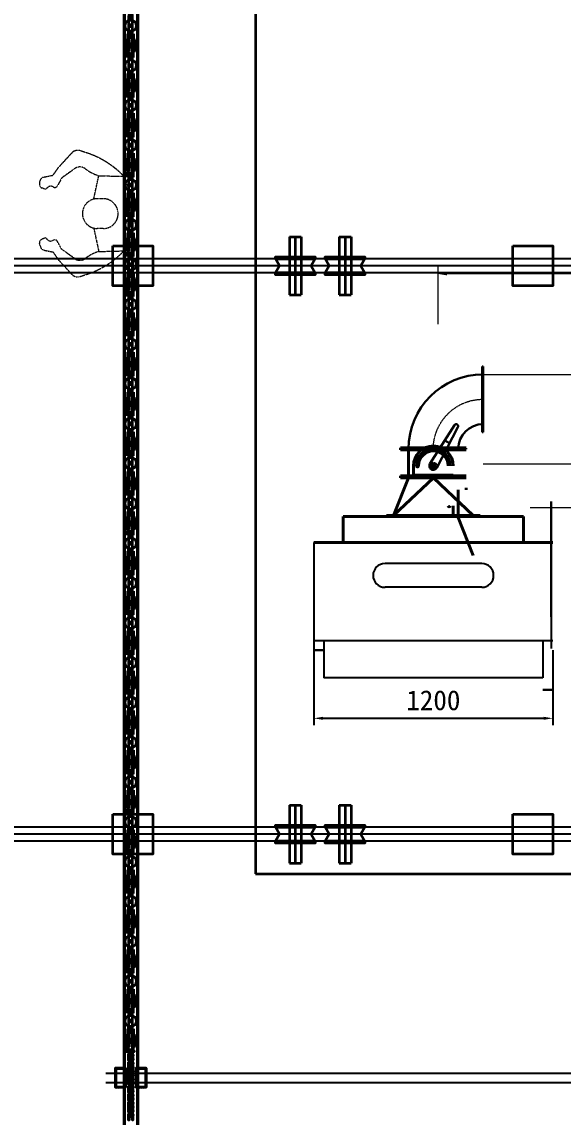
# Model space of a CAD drawing. Header units: millimetres. Extents: x -93009755325 to 1190721, y -74648 to 62868853516.
# Drawn here: x 251603 to 254324, y -16015 to -10513 of the extents above; entities that cross this region are included whole.
import ezdxf

# ---------------------------------------------------------------- set-up
doc = ezdxf.new("R2010")
doc.units = ezdxf.units.MM
for name, pattern in [('CENTER', [50.8, 31.75, -6.35, 6.35, -6.35]), ('DASHED', [19.05, 12.7, -6.35]), ('PHANTOM2', [1.25, 0.625, -0.125, 0.125, -0.125, 0.125, -0.125])]:
    doc.linetypes.add(name, pattern=pattern)
for name, color, linetype in [('01', 7, 'Continuous'), ('红线', 7, 'Continuous'), ('细实线', 3, 'Continuous')]:
    doc.layers.add(name, color=color, linetype=linetype)
for name, color, linetype, lineweight in [('01-粗实线', 7, 'Continuous', 30), ('02-中心线', 1, 'CENTER', 9), ('5', 5, 'PHANTOM2', 5), ('6尺寸层', 1, 'Continuous', 13), ('剖面线', 3, 'Continuous', 13), ('粗实线', 8, 'Continuous', 30), ('虚线', 4, 'DASHED', 20), ('设备层', 7, 'Continuous', 13)]:
    doc.layers.add(name, color=color, linetype=linetype, lineweight=lineweight)

# ---------------------------------------------------------------- blocks, each defined once
blk = doc.blocks.new('R3')
at = {"layer": '5'}
for p, q in [((-252, -268.2), (-247.7, -98.8)), ((256.5, -268.2), (252.3, -98.8)), ((-94.8, -302.2), (-252, -268.2)), ((-97.7, -238.3), (-97.7, -278)), ((99.3, -302.2), (256.5, -268.2)), ((102.3, -238.3), (102.3, -278)), ((-303.6, -423.4), (-237.5, -516.9)), ((308.1, -423.4), (242, -516.9)), ((-409.5, -445), (-310.8, -536.3)), ((414, -445), (315.3, -536.3)), ((-255, -575.5), (-310.8, -536.3)), ((-242.1, -641.4), (-255, -575.5)), ((-237.5, -516.9), (-185, -545.3)), ((-175.3, -571.3), (-180.5, -582.5)), ((179.8, -571.3), (185, -582.5)), ((242, -516.9), (189.5, -545.3)), ((246.6, -641.4), (259.5, -575.5)), ((259.5, -575.5), (315.3, -536.3)), ((-242.1, -641.4), (-231.4, -655.6)), ((-207.7, -665.2), (-231.4, -655.6)), ((-176, -608.5), (-160.5, -625.7)), ((-160.5, -625.7), (-170, -651.3)), ((180.5, -608.5), (165, -625.7)), ((165, -625.7), (174.5, -651.3)), ((212.2, -665.2), (235.9, -655.6)), ((246.6, -641.4), (235.9, -655.6))]:
    blk.add_line(p, q, dxfattribs=at)
for centre, radius, start, end in [((2.3, -736.3), 684.8, 68.58872, 111.41128), ((178.1, -541.3), 614.1, 133.90251, 164.81416), ((2.3, -238.3), 100, 0, 180), ((-173.6, -541.3), 614.1, 15.18584, 46.09749), ((-529, -182.9), 289.8, 322.95563, 342.89485), ((2.3, -278), 100, 180, 0), ((533.5, -182.9), 289.8, 197.10515, 217.04437), ((-250.8, -395), 60, 141.3857, 208.33396), ((255.3, -395), 60, 331.66604, 38.6143), ((-361.7, -408.8), 60, 151.78401, 217.18934), ((366.2, -408.8), 60, 322.81066, 28.21599), ((-193.6, -563.3), 20, 336.3947, 64.56117), ((-151.7, -590.9), 30, 163.79264, 215.82068), ((198.1, -563.3), 20, 115.43883, 203.6053), ((156.2, -590.9), 30, 324.17932, 16.20736), ((-196.5, -637.3), 30, 248.04188, 332.16812), ((201, -637.3), 30, 207.83188, 291.95812)]:
    blk.add_arc(centre, radius, start, end, dxfattribs=at)
blk = doc.blocks.new('shfhdfhfd')
at = {"color": 0, "lineweight": 35}
for p, q in [((1183630.6, -144583.9), (1183630.6, -144527.9)), ((1183636.6, -144527.9), (1183630.6, -144527.9)), ((1183636.6, -144583.9), (1183636.6, -144527.9)), ((1183636.6, -144583.9), (1183636.6, -144527.9)), ((1183636.6, -144527.9), (1183640.6, -144532.6)), ((1183645.6, -144495.9), (1183640.6, -144495.9)), ((1183640.6, -144495.9), (1183640.6, -144520.9)), ((1183645.6, -144500.9), (1183640.6, -144500.9)), ((1183645.6, -144515.9), (1183640.6, -144515.9)), ((1183640.6, -144520.9), (1183643.6, -144525.9)), ((1183640.6, -144579.2), (1183640.6, -144532.6)), ((1183640.6, -144579.2), (1183640.6, -144532.6)), ((1183643.6, -144525.9), (1183643.6, -144555.9)), ((1183645.6, -144495.9), (1183645.6, -144520.9)), ((1183645.6, -144520.9), (1183648.6, -144525.9)), ((1183648.6, -144525.9), (1183648.6, -144555.9)), ((1183662.6, -144525.9), (1183665.6, -144520.9)), ((1183662.6, -144525.9), (1183662.6, -144555.9)), ((1183670.6, -144495.9), (1183665.6, -144495.9)), ((1183665.6, -144495.9), (1183665.6, -144520.9)), ((1183670.6, -144500.9), (1183665.6, -144500.9)), ((1183670.6, -144515.9), (1183665.6, -144515.9)), ((1183670.6, -144520.9), (1183667.6, -144525.9)), ((1183667.6, -144525.9), (1183667.6, -144555.9)), ((1183670.6, -144495.9), (1183670.6, -144520.9)), ((1183674.6, -144527.9), (1183670.6, -144532.6)), ((1183670.6, -144579.2), (1183670.6, -144532.6)), ((1183670.6, -144579.2), (1183670.6, -144532.6)), ((1183674.6, -144583.9), (1183674.6, -144527.9)), ((1183674.6, -144583.9), (1183674.6, -144527.9)), ((1183680.6, -144527.9), (1183674.6, -144527.9)), ((1183680.6, -144583.9), (1183680.6, -144527.9)), ((1183632.6, -144550.9), (1183630.6, -144549.9)), ((1183632.6, -144560.9), (1183630.6, -144561.9)), ((1183636.6, -144583.9), (1183630.6, -144583.9)), ((1183632.6, -144550.9), (1183640.6, -144550.9)), ((1183632.6, -144560.9), (1183640.6, -144560.9)), ((1183636.6, -144583.9), (1183640.6, -144579.2)), ((1183640.6, -144550.9), (1183670.6, -144550.9)), ((1183640.6, -144550.9), (1183670.6, -144550.9)), ((1183640.6, -144560.9), (1183670.6, -144560.9)), ((1183640.6, -144560.9), (1183670.6, -144560.9)), ((1183640.6, -144590.9), (1183643.6, -144585.9)), ((1183640.6, -144615.9), (1183640.6, -144590.9)), ((1183643.6, -144545.9), (1183643.6, -144555.9)), ((1183643.6, -144565.9), (1183643.6, -144555.9)), ((1183643.6, -144585.9), (1183643.6, -144555.9)), ((1183645.6, -144590.9), (1183648.6, -144585.9)), ((1183645.6, -144615.9), (1183645.6, -144590.9)), ((1183648.6, -144545.9), (1183648.6, -144555.9)), ((1183648.6, -144545.9), (1183662.6, -144545.9)), ((1183648.6, -144565.9), (1183648.6, -144555.9)), ((1183648.6, -144585.9), (1183648.6, -144555.9)), ((1183662.6, -144565.9), (1183648.6, -144565.9)), ((1183650.6, -144545.9), (1183650.6, -144565.9)), ((1183655.6, -144545.9), (1183655.6, -144565.9)), ((1183660.6, -144545.9), (1183660.6, -144565.9)), ((1183662.6, -144545.9), (1183662.6, -144555.9)), ((1183662.6, -144565.9), (1183662.6, -144555.9)), ((1183662.6, -144585.9), (1183662.6, -144555.9)), ((1183662.6, -144585.9), (1183665.6, -144590.9)), ((1183665.6, -144615.9), (1183665.6, -144590.9)), ((1183667.6, -144545.9), (1183667.6, -144555.9)), ((1183667.6, -144565.9), (1183667.6, -144555.9)), ((1183667.6, -144585.9), (1183667.6, -144555.9)), ((1183670.6, -144590.9), (1183667.6, -144585.9)), ((1183678.6, -144550.9), (1183670.6, -144550.9)), ((1183678.6, -144550.9), (1183670.6, -144550.9)), ((1183678.6, -144560.9), (1183670.6, -144560.9)), ((1183678.6, -144560.9), (1183670.6, -144560.9)), ((1183674.6, -144583.9), (1183670.6, -144579.2)), ((1183670.6, -144615.9), (1183670.6, -144590.9)), ((1183680.6, -144583.9), (1183674.6, -144583.9)), ((1183678.6, -144550.9), (1183680.6, -144549.9)), ((1183678.6, -144550.9), (1183680.6, -144549.9)), ((1183678.6, -144560.9), (1183680.6, -144561.9)), ((1183678.6, -144560.9), (1183680.6, -144561.9)), ((1183645.6, -144595.9), (1183640.6, -144595.9)), ((1183645.6, -144610.9), (1183640.6, -144610.9)), ((1183645.6, -144615.9), (1183640.6, -144615.9)), ((1183670.6, -144595.9), (1183665.6, -144595.9)), ((1183670.6, -144610.9), (1183665.6, -144610.9)), ((1183670.6, -144615.9), (1183665.6, -144615.9))]:
    blk.add_line(p, q, dxfattribs=at)
blk = doc.blocks.new('wrywsryrwywywy')
at = {"color": 0, "lineweight": 35}
for p, q in [((1219976.501, -15550.1452), (1219999.501, -15550.1452)), ((1219976.501, -15550.1452), (1219999.501, -15550.1452)), ((1219976.501, -15570.1452), (1219999.501, -15570.1452)), ((1219976.501, -15570.1452), (1219999.501, -15570.1452)), ((1219976.501, -15590.1452), (1219999.501, -15590.1452)), ((1219976.501, -15590.1452), (1219999.501, -15590.1452)), ((1219976.501, -15610.1452), (1219999.501, -15610.1452)), ((1219994.001, -15616.1452), (1219994.001, -15619.1452))]:
    blk.add_line(p, q, dxfattribs=at)
for points in [[(1219976.501, -15547.6452), (1219999.501, -15547.6452), (1219999.501, -15552.6452), (1219976.501, -15552.6452)], [(1219976.501, -15547.6452), (1219999.501, -15547.6452), (1219999.501, -15552.6452), (1219976.501, -15552.6452)], [(1219976.501, -15567.6452), (1219999.501, -15567.6452), (1219999.501, -15572.6452), (1219976.501, -15572.6452)], [(1219976.501, -15567.6452), (1219999.501, -15567.6452), (1219999.501, -15572.6452), (1219976.501, -15572.6452)], [(1219977.501, -15564.1452), (1219979.501, -15564.1452), (1219979.501, -15596.1452), (1219977.501, -15596.1452)], [(1219979.501, -15544.1452), (1219981.501, -15544.1452), (1219981.501, -15576.1452), (1219979.501, -15576.1452)], [(1219982.001, -15541.1452), (1219994.001, -15541.1452), (1219994.001, -15559.1452), (1219982.001, -15559.1452)], [(1219982.001, -15561.1452), (1219994.001, -15561.1452), (1219994.001, -15579.1452), (1219982.001, -15579.1452)], [(1219994.501, -15544.1452), (1219996.501, -15544.1452), (1219996.501, -15576.1452), (1219994.501, -15576.1452)], [(1219996.501, -15564.1452), (1219998.501, -15564.1452), (1219998.501, -15596.1452), (1219996.501, -15596.1452)], [(1219976.501, -15587.6452), (1219999.501, -15587.6452), (1219999.501, -15592.6452), (1219976.501, -15592.6452)], [(1219976.501, -15587.6452), (1219999.501, -15587.6452), (1219999.501, -15592.6452), (1219976.501, -15592.6452)], [(1219976.501, -15607.6452), (1219999.501, -15607.6452), (1219999.501, -15612.6452), (1219976.501, -15612.6452)], [(1219977.501, -15604.1452), (1219979.501, -15604.1452), (1219979.501, -15636.1452), (1219977.501, -15636.1452)], [(1219979.501, -15584.1452), (1219981.501, -15584.1452), (1219981.501, -15616.1452), (1219979.501, -15616.1452)], [(1219982.001, -15581.1452), (1219994.001, -15581.1452), (1219994.001, -15599.1452), (1219982.001, -15599.1452)], [(1219982.001, -15601.1452), (1219994.001, -15601.1452), (1219994.001, -15619.1452), (1219982.001, -15619.1452)], [(1219994.501, -15584.1452), (1219996.501, -15584.1452), (1219996.501, -15616.1452), (1219994.501, -15616.1452)], [(1219996.501, -15604.1452), (1219998.501, -15604.1452), (1219998.501, -15636.1452), (1219996.501, -15636.1452)]]:
    blk.add_lwpolyline(points, close=True, dxfattribs=at)
blk = doc.blocks.new('hsrererr')
at = {"color": 0, "lineweight": 35}
for p, q in [((1183794.8807, -144545.8979), (1183694.8807, -144545.8979)), ((1183694.8807, -144550.8979), (1183699.8807, -144550.8979)), ((1183694.8807, -144560.8979), (1183699.8807, -144560.8979)), ((1183694.8807, -144565.8979), (1183763.8807, -144565.8979)), ((1183794.8807, -144565.8979), (1183763.8807, -144565.8979)), ((1183794.8807, -144550.8979), (1183789.8807, -144550.8979)), ((1183794.8807, -144560.8979), (1183789.8807, -144560.8979))]:
    blk.add_line(p, q, dxfattribs=at)
for radius in [30, 28, 6, 5]:
    blk.add_circle((1183744.8807, -144555.8979), radius, dxfattribs=at)
for centre, radius, start, end in [((1183694.8807, -144555.8979), 10, 90, 270), ((1183694.8807, -144555.8979), 5, 90, 270), ((1183699.8807, -144555.8979), 5, 270, 90), ((1183789.8807, -144555.8979), 5, 90, 270), ((1183794.8807, -144555.8979), 10, 270, 90), ((1183794.8807, -144555.8979), 5, 270, 90)]:
    blk.add_arc(centre, radius, start, end, dxfattribs=at)
blk = doc.blocks.new('srhsrhdgwagassga')
at = {"color": 5, "lineweight": 35}
for p, q in [((1221342.8, 28707.9), (1243592.3, 28707.9)), ((1221342.8, 28703.9), (1243592.3, 28703.9)), ((1221342.8, 28641), (1243592.3, 28641)), ((1221342.8, 28637), (1243592.3, 28637))]:
    blk.add_line(p, q, dxfattribs=at)
at = {"color": 0, "lineweight": 35}
blk.add_line((1232335.3, 28653.7), (1232335.3, 28689.8), dxfattribs=at)
blk.add_lwpolyline([(1232332.8, 28653.7), (1232332.8, 28689.8), (1232337.8, 28689.8), (1232337.8, 28653.7)], close=True, dxfattribs=at)
for p in [(43437.9, 173227.3), (43637.9, 173227.3), (43837.9, 173227.3), (44037.9, 173227.3), (44237.9, 173227.3), (44437.9, 173227.3), (44637.9, 173227.3), (44837.9, 173227.3), (45037.9, 173227.3), (45235.3, 173227.3), (45437.9, 173227.3), (45635.3, 173227.2), (45837.9, 173227.2), (46037.9, 173227.2), (46237.9, 173227.2), (46437.9, 173227.2), (46637.9, 173227.2), (46837.9, 173227.2), (47037.9, 173227.2), (47237.9, 173227.2), (47437.9, 173227.2), (47637.9, 173227.2), (47837.9, 173227.2), (48037.9, 173227.2), (48237.9, 173227.2), (48437.9, 173227.2)]:
    blk.add_blockref('hsrererr', p, dxfattribs=at)
at = {"color": 0, "lineweight": 35, "rotation": 90}
for name, p in [('shfhdfhfd', (1082726.9, -1154984.3)), ('shfhdfhfd', (1082926.9, -1154984.3)), ('shfhdfhfd', (1083126.9, -1154984.3)), ('shfhdfhfd', (1083126.9, -1154984.3)), ('shfhdfhfd', (1083326.9, -1154984.3)), ('shfhdfhfd', (1083526.9, -1154984.3)), ('shfhdfhfd', (1083726.9, -1154984.3)), ('shfhdfhfd', (1083726.9, -1154984.3)), ('shfhdfhfd', (1083926.9, -1154984.3)), ('shfhdfhfd', (1084126.9, -1154984.3)), ('shfhdfhfd', (1084326.9, -1154984.3)), ('shfhdfhfd', (1084526.9, -1154984.3)), ('shfhdfhfd', (1084726.9, -1154984.3)), ('shfhdfhfd', (1084926.9, -1154984.3)), ('shfhdfhfd', (1085126.9, -1154984.3)), ('shfhdfhfd', (1085126.9, -1154984.3)), ('shfhdfhfd', (1085326.9, -1154984.3)), ('shfhdfhfd', (1085526.9, -1154984.3)), ('shfhdfhfd', (1085726.9, -1154984.3)), ('shfhdfhfd', (1085926.9, -1154984.3)), ('shfhdfhfd', (1085926.9, -1154984.3)), ('shfhdfhfd', (1086126.9, -1154984.3)), ('shfhdfhfd', (1086326.9, -1154984.3)), ('shfhdfhfd', (1086526.9, -1154984.3)), ('shfhdfhfd', (1086526.9, -1154984.3)), ('shfhdfhfd', (1086726.9, -1154984.3)), ('shfhdfhfd', (1086926.9, -1154984.3)), ('shfhdfhfd', (1087126.9, -1154984.3)), ('shfhdfhfd', (1087126.9, -1154984.3)), ('shfhdfhfd', (1087326.9, -1154984.3)), ('shfhdfhfd', (1087526.9, -1154984.3)), ('shfhdfhfd', (1087726.9, -1154984.3)), ('wrywsryrwywywy', (1216785.2, -1191316.2)), ('wrywsryrwywywy', (1216845.2, -1191316.2)), ('wrywsryrwywywy', (1216905.2, -1191316.2)), ('wrywsryrwywywy', (1216985.2, -1191316.2)), ('wrywsryrwywywy', (1217045.2, -1191316.2))]:
    blk.add_blockref(name, p, dxfattribs=at)
blk = doc.blocks.new('50fangguan')
at = {"color": 1, "lineweight": 35}
for p, q in [((904025.0695, -103546.4092), (904027.0695, -103544.4092)), ((904034.0695, -103547.4092), (904037.0695, -103544.4092)), ((904044.0695, -103547.4092), (904047.0695, -103544.4092)), ((904054.0695, -103547.4092), (904057.0695, -103544.4092)), ((904064.0695, -103547.4092), (904067.0695, -103544.4092)), ((904074.0695, -103547.4092), (904077.0695, -103544.4092)), ((904074.0695, -103547.4092), (904077.0695, -103544.4092)), ((904084.0695, -103547.4092), (904087.0695, -103544.4092)), ((904084.0695, -103547.4092), (904087.0695, -103544.4092)), ((904094.0695, -103547.4092), (904097.0695, -103544.4092)), ((904094.0695, -103547.4092), (904097.0695, -103544.4092)), ((904104.0695, -103547.4092), (904107.0695, -103544.4092)), ((904104.0695, -103547.4092), (904107.0695, -103544.4092)), ((904114.0695, -103547.4092), (904117.0695, -103544.4092)), ((904122.0695, -103549.4092), (904125.0695, -103546.4092)), ((904025.0695, -103556.4092), (904028.0695, -103553.4092)), ((904025.0695, -103566.4092), (904028.0695, -103563.4092)), ((904025.0695, -103576.4092), (904028.0695, -103573.4092)), ((904025.0695, -103586.4092), (904028.0695, -103583.4092)), ((904027.0695, -103594.4092), (904030.0695, -103591.4092)), ((904037.0695, -103594.4092), (904040.0695, -103591.4092)), ((904047.0695, -103594.4092), (904050.0695, -103591.4092)), ((904057.0695, -103594.4092), (904060.0695, -103591.4092)), ((904067.0695, -103594.4092), (904070.0695, -103591.4092)), ((904077.0695, -103594.4092), (904080.0695, -103591.4092)), ((904087.0695, -103594.4092), (904090.0695, -103591.4092)), ((904097.0695, -103594.4092), (904100.0695, -103591.4092)), ((904107.0695, -103594.4092), (904110.0695, -103591.4092)), ((904117.0695, -103594.4092), (904120.0695, -103591.4092)), ((904122.0695, -103559.4092), (904125.0695, -103556.4092)), ((904122.0695, -103569.4092), (904125.0695, -103566.4092)), ((904122.0695, -103579.4092), (904125.0695, -103576.4092)), ((904122.0695, -103589.4092), (904125.0695, -103586.4092))]:
    blk.add_line(p, q, dxfattribs=at)
blk.add_lwpolyline([(904027.0695, -103544.4092), (904123.0695, -103544.4092, -0.414213562), (904125.0695, -103546.4092), (904125.0695, -103592.4092, -0.414213562), (904123.0695, -103594.4092), (904027.0695, -103594.4092, -0.414213562), (904025.0695, -103592.4092), (904025.0695, -103546.4092, -0.414213562)], format="xyb", close=True, dxfattribs=at)
blk.add_lwpolyline([(904028.0695, -103547.4092), (904122.0695, -103547.4092), (904122.0695, -103591.4092), (904028.0695, -103591.4092)], close=True, dxfattribs=at)
blk.add_lwpolyline([(904028.0695, -103547.4092), (904122.0695, -103547.4092), (904122.0695, -103591.4092), (904028.0695, -103591.4092)], close=True, dxfattribs=at)
blk = doc.blocks.new('rhdfhdfhdfhdf')
at = {"color": 2, "lineweight": 35, "rotation": 270}
for p in [(1294113.6, 876945.2), (1294217.6, 876945.2)]:
    blk.add_blockref('50fangguan', p, dxfattribs=at)
blk = doc.blocks.new('ethshzdSgszsnzb')
at = {"color": 2}
for p, q in [((1211004.4, -23016.4), (1207857.2, -23016.4)), ((1211004.4, -23051.4), (1207857.2, -23051.4)), ((1217316.2, -23016.4), (1211026.4, -23016.4)), ((1217316.2, -23051.4), (1211026.4, -23051.4)), ((1211004.4, -23086.4), (1207857.2, -23086.4)), ((1217316.2, -23086.4), (1211026.4, -23086.4)), ((1211004.4, -25871.4), (1207857.2, -25871.4)), ((1211004.4, -25906.4), (1207857.2, -25906.4)), ((1217316.2, -25871.4), (1211026.4, -25871.4)), ((1217316.2, -25906.4), (1211026.4, -25906.4)), ((1211004.4, -25941.4), (1207857.2, -25941.4)), ((1217316.2, -25941.4), (1211026.4, -25941.4))]:
    blk.add_line(p, q, dxfattribs=at)
at = {"color": 2, "lineweight": 35}
for p, q in [((1211004.4, -23086.4), (1211004.4, -23016.4)), ((1211026.4, -23086.4), (1211026.4, -23016.4)), ((1211004.4, -25941.4), (1211004.4, -25871.4)), ((1211026.4, -25941.4), (1211026.4, -25871.4))]:
    blk.add_line(p, q, dxfattribs=at)
at = {"color": 6, "lineweight": 35}
for points in [[(1210926.4, -22951.4), (1211126.4, -22951.4), (1211126.4, -23151.4), (1210926.4, -23151.4)], [(1212937.4, -22951.4), (1213137.4, -22951.4), (1213137.4, -23151.4), (1212937.4, -23151.4)], [(1210926.4, -25806.4), (1211126.4, -25806.4), (1211126.4, -26006.4), (1210926.4, -26006.4)], [(1212937.4, -25806.4), (1213137.4, -25806.4), (1213137.4, -26006.4), (1212937.4, -26006.4)]]:
    blk.add_lwpolyline(points, close=True, dxfattribs=at)
blk = doc.blocks.new('sdf12af')
at = {"layer": '粗实线'}
for p, q in [((-20, 0.9), (-10, 230.4)), ((20, 0.9), (10, 230.4)), ((-13.9, 140), (13.9, 140)), ((-16.1, 90), (16.1, 90)), ((0, 11.3), (-11.3, 0)), ((0, 11.3), (11.3, 0)), ((-11.3, 0), (0, -11.3)), ((11.3, 0), (0, -11.3))]:
    blk.add_line(p, q, dxfattribs=at)
blk.add_circle((0, 80), 3.5, dxfattribs=at)
for centre, radius, start, end in [((0, 230), 10, 2.4919, 177.5081), ((0, 0), 20, 177.5081, 2.4919)]:
    blk.add_arc(centre, radius, start, end, dxfattribs=at)
at = {"layer": '虚线', "ltscale": 0.5}
for centre, radius in [((0, 80), 7), ((0, 0), 18)]:
    blk.add_circle(centre, radius, dxfattribs=at)
blk = doc.blocks.new('A$C4AE13D6C')
at = {"layer": '01-粗实线'}
for p, q in [((0, 85), (0, 415)), ((5, 415), (0, 415)), ((5, 85), (5, 415)), ((0, 85), (5, 85)), ((85, 5), (415, 5)), ((85, 5), (85, 0)), ((85, 0), (415, 0)), ((415, 5), (415, 0))]:
    blk.add_line(p, q, dxfattribs=at)
for radius in [375, 125]:
    blk.add_arc((0, 0), radius, 0, 90, dxfattribs=at)
at = {"layer": '02-中心线', "color": 1, "linetype": 'CENTER', "lineweight": 9, "ltscale": 0.1}
blk.add_arc((0, 0), 250, 0, 90, dxfattribs=at)
blk = doc.blocks.new('srsshhdd')
at = {"color": 0, "lineweight": 35}
for p, q in [((1212023.7, -36809.4), (1212023.7, -37099.4)), ((1212023.7, -36809.4), (1212083.7, -36809.4)), ((1212053.7, -36809.4), (1212053.7, -37099.4)), ((1212083.7, -36809.4), (1212083.7, -37099.4)), ((1211973.7, -36954.4), (1211953.7, -36919.4)), ((1211973.7, -36954.4), (1211953.7, -36989.4)), ((1212153.7, -36919.4), (1212133.7, -36954.4)), ((1212133.7, -36954.4), (1212153.7, -36989.4)), ((1212023.7, -37099.4), (1212083.7, -37099.4))]:
    blk.add_line(p, q, dxfattribs=at)
for points in [[(1211953.7, -36919.4), (1211953.7, -36909.4), (1212153.7, -36909.4), (1212153.7, -36919.4)], [(1211953.7, -36919.4), (1212153.7, -36919.4)], [(1212153.7, -36989.4), (1211953.7, -36989.4)], [(1212153.7, -36989.4), (1212153.7, -36999.4), (1211953.7, -36999.4), (1211953.7, -36989.4)]]:
    blk.add_lwpolyline(points, dxfattribs=at)
blk = doc.blocks.new('dsdgssgg')
at = {"color": 0, "lineweight": 35}
blk.add_line((1211893.2, -37154.4), (1212093.2, -37154.4), dxfattribs=at)
for p in [(39.5, 2855), (289.5, 2855), (39.5, 0), (289.5, 0)]:
    blk.add_blockref('srsshhdd', p, dxfattribs=at)
blk = doc.blocks.new('ehherhaes')
at = {"color": 0, "lineweight": 35}
for p, q in [((653144.89, 427338.9), (653144.89, 418138.9)), ((653144.89, 427138.9), (653144.89, 417938.9)), ((653144.89, 417938.9), (658644.89, 417938.9))]:
    blk.add_line(p, q, dxfattribs=at)
for p, q in [((654630.825, 419230.775), (654630.825, 419810.775)), ((654630.825, 419810.775), (654630.825, 419070.775)), ((653438.825, 419603.918), (653438.825, 419063.918)), ((654281.825, 419498.918), (653795.825, 419498.918)), ((654281.825, 419378.918), (653795.825, 419378.918)), ((654639.2, 419110.918), (653438.825, 419110.918)), ((654639.2, 419110.918), (653445.2, 419110.918)), ((653488.825, 419110.918, 0), (653488.825, 418924.846, 0)), ((653488.825, 419110.918, 0), (653488.825, 418924.846, 0)), ((654588.825, 418924.846, 0), (653488.825, 418924.846, 0)), ((654588.825, 418924.846, 0), (653488.825, 418924.846, 0))]:
    blk.add_line(p, q)
at = {"color": 0, "linetype": 'ByBlock', "lineweight": 9}
blk.add_line((657827.636, 419778.777), (654524.89, 419778.777), dxfattribs=at)
blk.add_lwpolyline([(654631.2, 419366.775), (654631.2, 419366.775), (654631.2, 419117.775)])
blk.add_lwpolyline([(654631.2, 419366.775), (654631.2, 419366.775), (654631.2, 419117.775)])
at = {"elevation": 0}
blk.add_lwpolyline([(654588.825, 419110.918), (654588.825, 418924.846)], dxfattribs=at)
blk.add_lwpolyline([(654588.825, 419110.918), (654588.825, 418924.846)], dxfattribs=at)
for centre, start, end in [((653795.825, 419438.918), 90, 270), ((654281.825, 419438.918), 270, 90)]:
    blk.add_arc(centre, 60, start, end)
at = {"layer": '01', "color": 0, "linetype": 'ByBlock', "lineweight": 40}
for p, q in [((654203.825, 420078.918), (653873.825, 420078.918)), ((653873.825, 420078.918), (653873.825, 420073.918)), ((654203.825, 420078.918), (653873.825, 420078.918)), ((653873.825, 420078.918), (653873.825, 420068.918)), ((654203.825, 420073.918), (653873.825, 420073.918)), ((654203.825, 420073.918), (653873.825, 420073.918)), ((653873.825, 420068.918), (653873.825, 420073.918)), ((654203.825, 420073.918), (653873.825, 420073.918)), ((654203.825, 420068.918), (653873.825, 420068.918)), ((654203.825, 420068.918), (653873.825, 420068.918)), ((653913.825, 420068.918), (653913.825, 419938.918)), ((653938.825, 419938.918), (653938.825, 419988.918)), ((653913.825, 419928.918), (653838.825, 419738.918)), ((653838.825, 419738.918), (654038.825, 419928.918)), ((654203.825, 419938.918), (653873.825, 419938.918)), ((653873.825, 419938.918), (653873.825, 419928.918)), ((654203.825, 419933.918), (653873.825, 419933.918)), ((653873.825, 419933.918), (653873.825, 419928.918)), ((654203.825, 419933.918), (653873.825, 419933.918)), ((653873.825, 419933.918), (654203.825, 419933.918)), ((653873.825, 419933.918), (653873.825, 419928.918)), ((654203.825, 419928.918), (653873.825, 419928.918)), ((654203.825, 419928.918), (653873.825, 419928.918)), ((653873.825, 419928.918), (654203.825, 419928.918)), ((653899.738, 419933.924), (654179.738, 419933.912)), ((653938.825, 419941.918), (654138.825, 419941.918)), ((653938.825, 419938.918), (654138.825, 419938.918)), ((654238.825, 419738.918), (654038.825, 419928.918)), ((654163.825, 419868.918), (654163.825, 419738.918)), ((654203.825, 419873.918), (654203.825, 419878.918)), ((654203.825, 419868.918), (654203.825, 419878.918)), ((654203.825, 419873.918), (654203.825, 419868.918)), ((654138.825, 419788.918), (654138.825, 419738.918)), ((654491.825, 419733.918), (653585.825, 419733.918)), ((653585.825, 419603.918), (653585.825, 419733.918)), ((653803.825, 419738.918), (654273.825, 419738.918)), ((653803.825, 419733.918), (653803.825, 419738.918)), ((653803.825, 419733.918), (654273.825, 419733.918)), ((654163.825, 419728.918), (654238.825, 419538.918)), ((654203.825, 419728.918), (654203.825, 419738.918)), ((654203.825, 419733.918), (654203.825, 419728.918)), ((654203.825, 419733.918), (654203.825, 419728.918)), ((654273.825, 419733.918), (654273.825, 419738.918)), ((654491.825, 419603.918), (654491.825, 419733.918)), ((654638.825, 419603.918), (653438.825, 419603.918))]:
    blk.add_line(p, q, dxfattribs=at)
blk.add_circle((654038.825, 419988.918), 8, dxfattribs=at)
for centre, radius, start, end in [((654038.825, 419988.918), 100, 0, 180), ((654038.825, 419988.918), 85, 0, 180), ((654038.825, 419988.918), 75, 0, 180), ((653958.825, 419988.918), 5, 180, 0), ((654118.825, 419788.918), 5, 180, 0)]:
    blk.add_arc(centre, radius, start, end, dxfattribs=at)
at = {"layer": '6尺寸层', "color": 0, "lineweight": 30}
for p, q in [((653438.825, 419063.918), (653488.825, 419063.918)), ((654638.825, 418863.918), (654588.85, 418863.918))]:
    blk.add_line(p, q, dxfattribs=at)
at = {"layer": '剖面线', "color": 3, "ltscale": 0.05}
for p, q in [((654062.691, 420701.431), (654062.691, 420988.438)), ((655217.688, 420953.438), (654107.691, 420953.438))]:
    blk.add_line(p, q, dxfattribs=at)
at = {"layer": '剖面线', "color": 3, "lineweight": 35, "ltscale": 0.05}
blk.add_solid([(654107.691, 420960.938), (654107.691, 420945.938), (654062.691, 420953.438)], dxfattribs=at)
at = {"layer": '红线', "color": 0, "lineweight": 9}
for p, q in [((654289.036, 420448.777), (654751.094, 420448.777)), ((654288.825, 419998.777), (654751.094, 419998.777))]:
    blk.add_line(p, q, dxfattribs=at)
at = {"layer": '细实线'}
for p, q in [((653438.825, 419063.918), (653438.825, 418685.924)), ((654638.825, 419063.918), (654638.825, 418685.924)), ((653483.825, 418720.924), (654593.825, 418720.924))]:
    blk.add_line(p, q, dxfattribs=at)
at = {"layer": '细实线', "lineweight": 35}
for points in [[(653483.825, 418728.424), (653483.825, 418713.424), (653438.825, 418720.924)], [(654593.825, 418728.424), (654593.825, 418713.424), (654638.825, 418720.924)]]:
    blk.add_solid(points, dxfattribs=at)
at = {"color": 0, "lineweight": 35}
blk.add_blockref('dsdgssgg', (-558748.281, 455093.283), dxfattribs=at)
at = {"extrusion": (0, 0, -1), "zscale": -1, "rotation": 0.0322993659860264}
blk.add_blockref('A$C4AE13D6C', (-654288.824, 420073.777), dxfattribs=at)
at = {"layer": '01', "color": 0, "linetype": 'ByBlock', "lineweight": 40, "rotation": 330.0000000015588}
blk.add_blockref('sdf12af', (654038.825, 419988.918), dxfattribs=at)
at = {"layer": '细实线', "insert": (654038.825, 418810.924), "char_height": 100, "attachment_point": 5}
blk.add_mtext('1200', dxfattribs=at)

msp = doc.modelspace()

# ---------------------------------------------------------------- linework, layer by layer
at = {"layer": '设备层', "color": 250, "lineweight": -3}
for p, q in [((252025.213, -15793.101), (259301.95, -15793.101)), ((252025.213, -15841.101), (259301.95, -15841.101))]:
    msp.add_line(p, q, dxfattribs=at)

# ---------------------------------------------------------------- block references
at = {"color": 250, "lineweight": -3, "rotation": 270}
msp.add_blockref('srhsrhdgwagassga', (223478.75, 1216650.936), dxfattribs=at)
at = {"color": 250, "lineweight": -3}
for name, p in [('ehherhaes', (-400367.063, -432732.002)), ('ethshzdSgszsnzb', (-958865.258, 11313.281)), ('rhdfhdfhdfhdf', (-938445.599, 11313.281))]:
    msp.add_blockref(name, p, dxfattribs=at)
at = {"color": 250, "lineweight": -3, "extrusion": (0, 0, -1), "xscale": -0.7488000001758337, "yscale": 0.7488000001758337, "zscale": -0.7488000000000004, "rotation": 90}
msp.add_blockref('R3', (-252190.76, -11473.989), dxfattribs=at)

doc.saveas('drawing.dxf')
